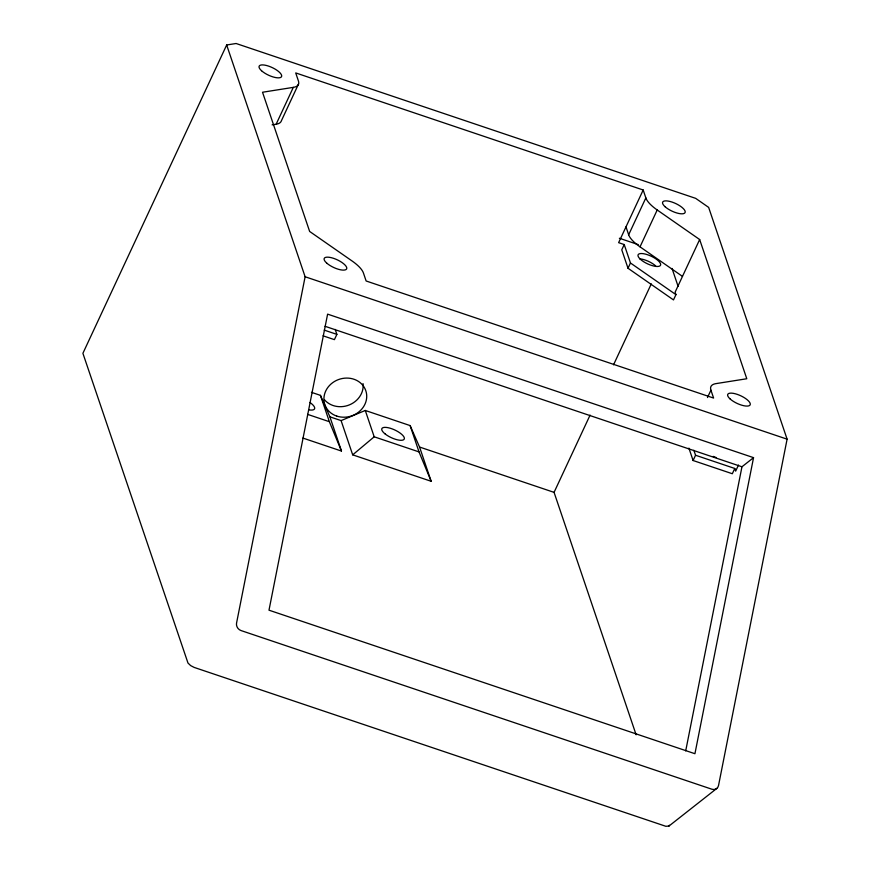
<?xml version="1.0" encoding="UTF-8"?>
<svg xmlns="http://www.w3.org/2000/svg" width="870" height="870" viewBox="0 0 870 870"><rect width="100%" height="100%" fill="white"/><g stroke="black" fill="none" stroke-linecap="round" stroke-linejoin="round"><path stroke-width="1.3" d="M226.668 44.99L305.12 276.758L236.553 623.094A6.188 5.405 51.8 0 0 241.044 630.565L711.823 789.199A6.188 5.405 51.8 0 0 718.533 785.501L787.1 439.165L708.648 207.397L695.663 198.349L236.096 43.5L226.668 44.99L82.9 353.307L187.985 663.049L190.65 665.593L194.184 667.42L665.822 826.293L668.976 826.043L716.815 788.416M685.701 750.886L741.958 466.777L753.55 457.653L327.609 314.135L268.993 610.185L694.934 753.714L753.55 457.653M669.421 825.271L668.976 826.043M272.114 124.867L276.138 124.225L293.32 87.37A30.918 10.57 25 0 0 298.377 80.823L295.702 72.917L643.18 189.997L645.855 197.903A30.918 10.57 25 0 0 657.209 209.985L699.665 239.533L746.786 378.744L715.988 383.616A30.918 10.57 25 0 0 710.931 390.162L707.495 397.536M298.573 83.911L281.391 120.767A30.918 10.57 25 0 1 276.138 124.225M335.189 329.415L336.875 334.374L334.417 339.637L323.02 335.809M643.18 189.997L618.624 242.665L624.225 244.557L630.467 262.99L675.936 294.647L673.489 299.911L628.01 268.254L621.767 249.82L624.225 244.557M682.482 276.399L640.026 246.841A30.918 10.57 25 0 1 628.662 234.769L645.855 197.903M628.01 268.254L630.467 262.99M640.026 246.841L657.209 209.985M636.122 734.791L554.07 492.366L590.088 415.099M613.535 364.824L651.282 283.881M699.665 239.533L675.109 292.2L675.936 294.647M695.554 455.249L734.78 468.473L732.322 473.737L693.096 460.513L695.554 455.249L693.868 450.29M738.5 465.026L735.672 471.105L734.78 468.473M352.687 454.847L374.198 436.805L419.025 451.911L431.15 481.284L352.687 454.847L341.094 420.601L329.893 416.828L320.443 395.361L311.471 392.337M341.094 420.601L365.28 410.466L410.118 425.582L419.558 447.039L431.15 481.284M293.32 87.37L262.522 92.242L309.644 231.453L352.1 261A30.918 10.57 25 0 1 363.464 273.082L366.129 280.988L713.607 398.068L710.931 390.162M619.364 238.249L638.275 244.622M305.12 276.758L787.1 439.165M325.021 326.283L741.958 466.777M324.216 330.111L336.875 334.374M419.558 447.039L554.07 492.366M307.578 414.359L329.36 421.7L341.475 451.062L302.89 438.067M672.042 268.449L678.1 286.339M625.987 226.863L628.662 234.769M688.899 448.126L693.096 460.513M410.118 425.582L419.025 451.911M365.28 410.466L374.198 436.805M329.893 416.828L341.475 451.062M320.443 395.361L329.36 421.7M310.035 402.56A12.365 4.23 25 0 1 309.307 409.922M716.184 457.533A12.365 4.23 25 0 1 713.226 456.38M639.711 258.825A12.365 4.23 25 0 1 655.675 265.905M363.04 383.626A21.641 19.336 -18.7 0 1 349.544 404.822A21.641 19.336 -18.7 0 1 324.499 399.776M385.236 434.032A12.365 4.23 25 0 0 404.082 439.328A12.365 4.23 25 0 0 389.814 428.116A12.365 4.23 25 0 0 385.236 434.032M640.505 259.369A12.365 4.23 25 0 0 659.917 265.916A12.365 4.23 25 0 0 647.541 254.736A12.365 4.23 25 0 0 640.505 259.369M665.061 206.712A12.365 4.23 25 0 0 684.472 213.248A12.365 4.23 25 0 0 672.097 202.079A12.365 4.23 25 0 0 665.061 206.712M261.544 70.742A12.365 4.23 25 0 0 280.956 77.278A12.365 4.23 25 0 0 268.569 66.109A12.365 4.23 25 0 0 261.544 70.742M336.723 416.077A21.641 19.336 -18.7 0 0 366.596 394.153A21.641 19.336 -18.7 0 0 332.623 382.713A21.641 19.336 -18.7 0 0 336.723 416.077M730.137 398.971A12.365 4.23 25 0 0 749.559 405.507A12.365 4.23 25 0 0 737.173 394.338A12.365 4.23 25 0 0 730.137 398.971M326.62 263.001A12.365 4.23 25 0 0 346.032 269.548A12.365 4.23 25 0 0 333.656 258.368A12.365 4.23 25 0 0 326.62 263.001"/></g></svg>
